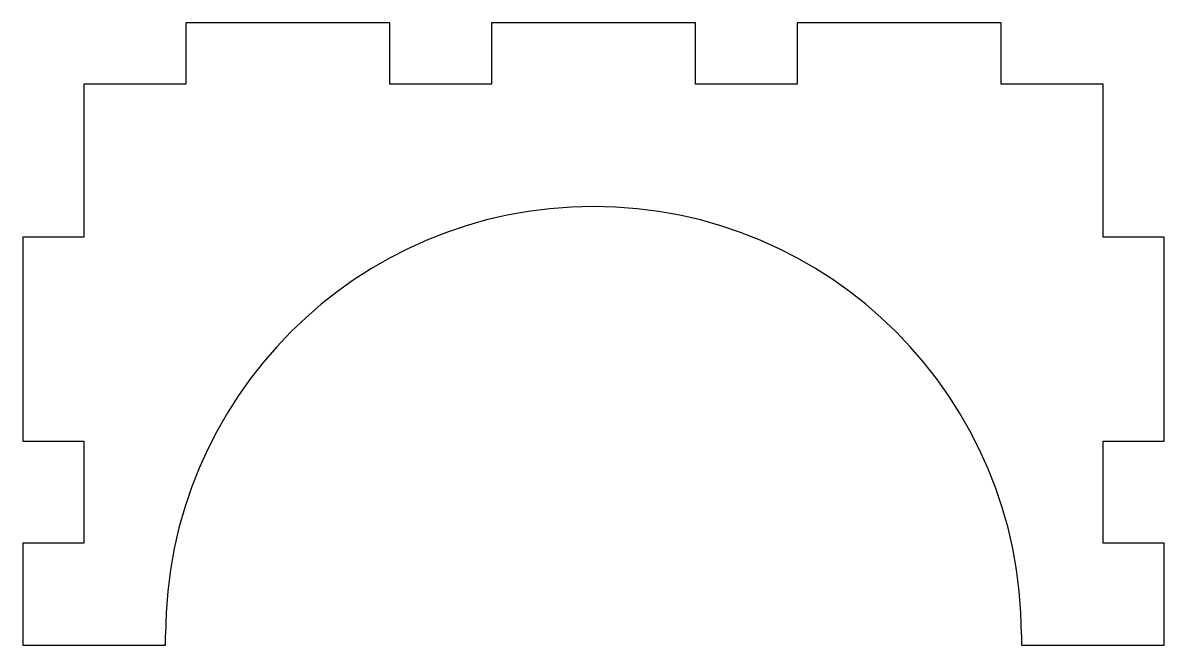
# Model space of a CAD drawing. Header units: millimetres. Extents: x -28 to 28, y 0 to 30.5.
import ezdxf

# ---------------------------------------------------------------- set-up
doc = ezdxf.new("R2010")
doc.units = ezdxf.units.MM

msp = doc.modelspace()

# ---------------------------------------------------------------- linework, layer by layer
at = {"color": 7, "linetype": 'Continuous', "lineweight": 25}
for p, q in [((-10, 30.5), (-20, 30.5)), ((-20, 30.5), (-20, 27.5)), ((-10, 27.5), (-10, 30.5)), ((5, 30.5), (-5, 30.5)), ((-5, 30.5), (-5, 27.5)), ((5, 27.5), (5, 30.5)), ((20, 30.5), (10, 30.5)), ((10, 30.5), (10, 27.5)), ((20, 27.5), (20, 30.5)), ((-25, 27.5), (-25, 20)), ((-20, 27.5), (-25, 27.5)), ((-5, 27.5), (-10, 27.5)), ((10, 27.5), (5, 27.5)), ((25, 27.5), (20, 27.5)), ((25, 20), (25, 27.5)), ((-25, 20), (-28, 20)), ((-28, 20), (-28, 10)), ((28, 20), (25, 20)), ((28, 10), (28, 20)), ((-28, 10), (-25, 10)), ((-25, 10), (-25, 5)), ((25, 5), (25, 10)), ((25, 10), (28, 10)), ((-25, 5), (-28, 5)), ((-28, 5), (-28, 0)), ((28, 5), (25, 5)), ((28, 0), (28, 5)), ((-28, 0), (-21, 0)), ((-21, 0), (-21, 0.5)), ((21, 0.5), (21, 0)), ((21, 0), (28, 0))]:
    msp.add_line(p, q, dxfattribs=at)
msp.add_arc((0, 0.5), 21, 0, 180, dxfattribs=at)

doc.saveas('drawing.dxf')
